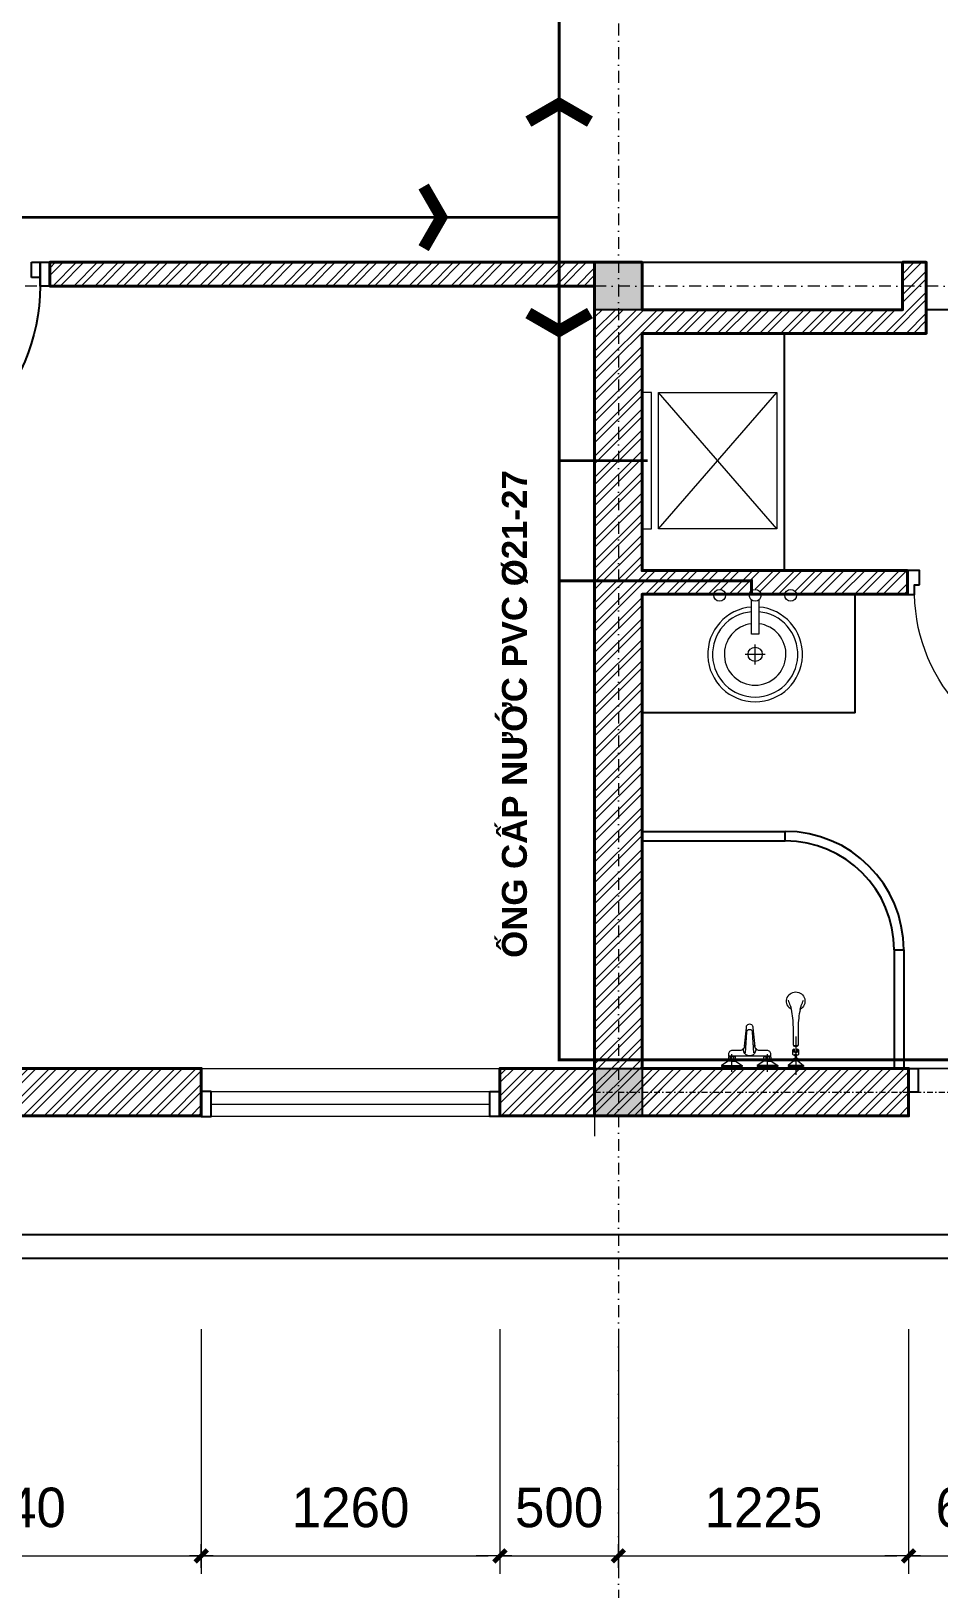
# Model space of a CAD drawing. Header units: millimetres. Extents: x 615730 to 2792744, y 139412 to 597571.
# Drawn here: x 706168 to 709999, y 265193 to 271763 of the extents above; entities that cross this region are included whole.
import ezdxf

# ---------------------------------------------------------------- set-up
doc = ezdxf.new("R2010")
doc.units = ezdxf.units.MM
doc.header["$MEASUREMENT"] = 0
doc.header["$PDMODE"] = 34
for name, pattern in [('DASHDOT', [1, 0.5, -0.25, 0, -0.25]), ('DASHED2', [0.375, 0.25, -0.125]), ('HIDDEN2', [0.1875, 0.125, -0.0625])]:
    doc.linetypes.add(name, pattern=pattern)
doc.layers.get('0').update_dxf_attribs({"lineweight": 5})
for name, color, linetype, lineweight in [('1L', 1, 'Continuous', 9), ('AN_CUA', 51, 'Continuous', 15), ('net dut', 6, 'DASHDOT', 40), ('NETNGOAITUONG', 1, 'Continuous', 40), ('NTHAY1', 61, 'Continuous', 25), ('TIM TRUC', 149, 'DASHDOT', 9), ('VATDUNG', 33, 'Continuous', 13), ('VLIEU', 250, 'Continuous', 9)]:
    doc.layers.add(name, color=color, linetype=linetype, lineweight=lineweight)
for name, color, linetype in [('CUA', 132, 'Continuous'), ('DOORS', 1, 'Continuous'), ('NET MANH', 252, 'Continuous'), ('NETCAT', 4, 'Continuous'), ('SWING', 7, 'Continuous'), ('THBI-VS', 1, 'Continuous'), ('VL', 155, 'Continuous')]:
    doc.layers.add(name, color=color, linetype=linetype)
doc.styles.get("Standard").update_dxf_attribs({"font": ''})
doc.styles.add('VNI-AVO', font='vni-roms.shx')
doc.styles.get('Standard').set_extended_font_data('VNI-Avo')
doc.dimstyles.new('1-50b', dxfattribs={"dimtxt": 167, "dimasz": 50, "dimexe": 75, "dimexo": 150, "dimgap": 120, "dimtad": 1, "dimdec": 0, "dimzin": 12, "dimtxsty": 'VNI-AVO', "dimblk": ']', "dimcen": 0, "dimdle": 50, "dimclrd": 252, "dimclre": 252, "dimclrt": 2, "dimadec": 0, "dimazin": 0, "dimtfac": 1, "dimtdec": 0, "dimtix": 1, "dimtmove": 2, "dimatfit": 0, "dimldrblk": 'OPEN90', "dimfxl": 1, "dimlwd": -1, "dimlwe": -1, "dimarcsym": 0})
pattern_1 = [(45, (27371.52, -23123.69), (-44.194174, 44.194174), []), (45, (27371.52, -23092.44), (-44.194174, 44.194174), [])]

# ---------------------------------------------------------------- blocks, each defined once
blk = doc.blocks.new('08PDRR02')
at = {"color": 0, "linetype": 'ByBlock'}
for p, q in [((1, 0), (0, 0)), ((0, 0), (0, -1)), ((1, -1), (1, 0)), ((0, -1), (1, -1))]:
    blk.add_line(p, q, dxfattribs=at)
blk = doc.blocks.new('08PDNB02')
at = {"color": 0, "linetype": 'ByBlock'}
for p, q in [((0, -1.62), (0, 1.62)), ((0, 1.62), (0.25, 1.62)), ((0.25, -1.62), (0.25, 1.62)), ((0.25, 0.38), (1.25, 0.38)), ((1.25, -0.55), (1.25, 2.75)), ((1.25, 2.75), (1.54, 2.75)), ((1.54, 2.75), (1.69, 2.59)), ((1.69, 2.59), (1.95, -0.13)), ((0.25, -1.62), (0, -1.62)), ((1.25, -0.38), (0.25, -0.38)), ((1.95, -0.55), (1.25, -0.55)), ((1.95, -0.13), (1.95, -0.55))]:
    blk.add_line(p, q, dxfattribs=at)
blk = doc.blocks.new('*U45')
at = {"layer": 'DOORS', "color": 0, "linetype": 'Continuous', "ltscale": 200}
for p, q in [((0, 15), (0, 55)), ((900, 15), (900, 55)), ((0, -25), (0, -55)), ((900, -25), (900, -55))]:
    blk.add_line(p, q, dxfattribs=at)
at = {"layer": 'SWING', "color": 1, "linetype": 'Continuous', "ltscale": 200}
blk.add_arc((0, 55), 900, 0, 90, dxfattribs=at)
at = {"layer": 'DOORS', "color": 0, "linetype": 'Continuous', "ltscale": 200, "xscale": 900, "yscale": 39.99999999999999, "rotation": 90}
blk.add_blockref('08PDRR02', (0, 55), dxfattribs=at)
at = {"layer": 'DOORS', "color": 8, "linetype": 'Continuous', "ltscale": 200, "xscale": 25.4, "yscale": 25.4, "zscale": 25.4, "rotation": 180}
blk.add_blockref('08PDNB02', (0, 895), dxfattribs=at)
at = {"layer": 'DOORS', "color": 8, "linetype": 'Continuous', "ltscale": 200, "xscale": 25.4, "yscale": -25.4, "zscale": 25.4}
blk.add_blockref('08PDNB02', (40, 895), dxfattribs=at)
at = {"layer": 'DOORS', "color": 0, "linetype": 'Continuous', "ltscale": 200, "xscale": 45, "yscale": 110}
for p in [(-45, 55), (900, 55)]:
    blk.add_blockref('08PDRR02', p, dxfattribs=at)
at = {"layer": 'DOORS', "color": 1, "linetype": 'Continuous', "ltscale": 200, "xscale": 39.99999999999999, "yscale": 69.99999999999999}
for p in [(0, 15), (860, 15)]:
    blk.add_blockref('08PDRR02', p, dxfattribs=at)
blk = doc.blocks.new('A$C15981CF1')
at = {"color": 8, "linetype": 'Continuous'}
for p, q in [((81, 101.2), (81, 598.8)), ((97.5, 611.2), (97.5, 88.8)), ((114.1, 101.2), (114.1, 598.7)), ((70.9, 60.7), (50.6, 60.7)), ((70.9, 40.5), (50.6, 40.5)), ((124.2, 60.7), (144.5, 60.7)), ((124.2, 40.5), (144.5, 40.5))]:
    blk.add_line(p, q, dxfattribs=at)
for points in [[(101.2, 740.5), (101.2, 801.3), (50.6, 801.3), (50.6, 700), (81, 700), (81, 740.5)], [(780, 740.5), (780, 801.3), (830.6, 801.3), (830.6, 700), (800.3, 700), (800.3, 740.5)], [(81, 598.8), (90.9, 598.8), (90.9, 611.2), (104.2, 611.2), (104.2, 598.7), (114.1, 598.7), (114.1, 700), (81, 700)], [(50.6, 30.4), (17.6, 21.8), (0, 20.2), (0, 81), (17.6, 79.4), (50.6, 70.9)], [(90.9, 88.8), (90.9, 101.2), (81, 101.2), (81, 0), (114.1, 0), (114.1, 101.3), (104.2, 101.3), (104.2, 88.8)], [(144.5, 30.4), (177.5, 21.8), (195.1, 20.2), (195.1, 81), (177.5, 79.4), (144.5, 70.9)]]:
    blk.add_lwpolyline(points, close=True, dxfattribs=at)
for points in [[(81, 78), (75.9, 78, 0.414214), (70.9, 72.9), (70.9, 29.7, 0.414214), (75.9, 24.6), (81, 24.6)], [(114.1, 78), (119.2, 78, -0.414214), (124.2, 72.9), (124.2, 29.7, -0.414214), (119.2, 24.6), (114.1, 24.6)]]:
    blk.add_lwpolyline(points, format="xyb", dxfattribs=at)
at = {"layer": '1L', "color": 8, "linetype": 'Continuous'}
for p, q in [((90.9, 611.2), (90.9, 88.8)), ((104.2, 611.2), (104.2, 88.8))]:
    blk.add_line(p, q, dxfattribs=at)
at = {"layer": '1L', "color": 8}
blk.add_arc((89.9, 710.1), 710.4, 271.94858, 359.18936, dxfattribs=at)
blk = doc.blocks.new('A$C1697067F')
at = {"layer": 'NETCAT', "color": 8, "linetype": 'Continuous'}
blk.add_blockref('A$C15981CF1', (0, 0), dxfattribs=at)
blk = doc.blocks.new('c2')
at = {"layer": 'VATDUNG'}
for p, q in [((-81319, -39599.8), (-81403.3, -39599.8)), ((-81361.1, -39557.6), (-81361.1, -39641.9))]:
    blk.add_line(p, q, dxfattribs=at)
blk.add_lwpolyline([(-81376.1, -39828.9), (-81376.1, -39684.4), (-81346.1, -39684.4), (-81346.1, -39828.9)], dxfattribs=at)
for centre, radius in [((-81361.1, -39599.8), 30), ((-81511.1, -39848.9), 25), ((-81361.1, -39848.9), 25), ((-81211.1, -39848.9), 25)]:
    blk.add_circle(centre, radius, dxfattribs=at)
for radius, start, end in [(200, 274.30122, 265.69878), (180, 274.78019, 265.21981), (130, 276.62581, 263.37419)]:
    blk.add_arc((-81361.1, -39599.8), radius, start, end, dxfattribs=at)
blk = doc.blocks.new('vtt2')
at = {"layer": 'VATDUNG'}
for p, q in [((-10.1, 0), (10.1, 0)), ((10.1, 0), (10.1, -10.1)), ((139.9, 0), (139.9, -10.1)), ((160.1, 0), (139.9, 0)), ((-43.6, -15.6), (-43.6, -11)), ((-43.6, -11), (43.6, -11)), ((-15.7, -33.5), (-43.6, -15.6)), ((-43.6, -15.6), (43.6, -15.6)), ((0, -33.5), (-15.7, -33.5)), ((-14.8, -50.8), (-14.8, -38.7)), ((-13, -36.7), (-13.6, -33.5)), ((-12.8, -36.7), (-9.6, -36.7)), ((10.1, -10.1), (-10.1, -10.1)), ((-9.1, -55.9), (-9.1, -52.7)), ((-6.9, -52.1), (-6.9, -37.3)), ((-4.3, -36.7), (4.3, -36.7)), ((4.3, -52.8), (-4.3, -52.8)), ((0, -33.5), (15.7, -33.5)), ((6.9, -52.1), (6.9, -37.3)), ((9.1, -55.9), (9.1, -52.7)), ((9.6, -36.7), (12.8, -36.7)), ((12.8, -52.8), (9.6, -52.8)), ((13, -36.7), (13.6, -33.5)), ((14.8, -38.7), (14.8, -50.8)), ((15.7, -33.5), (43.6, -15.6)), ((43.6, -15.6), (43.6, -11)), ((106.4, -15.6), (106.4, -11)), ((193.6, -11), (106.4, -11)), ((134.3, -33.5), (106.4, -15.6)), ((193.6, -15.6), (106.4, -15.6)), ((150, -33.5), (134.3, -33.5)), ((135.2, -38.7), (135.2, -50.8)), ((137, -36.7), (136.4, -33.5)), ((140.4, -36.7), (137.2, -36.7)), ((137.2, -52.8), (140.4, -52.8)), ((139.9, -10.1), (160.1, -10.1)), ((140.9, -55.9), (140.9, -52.7)), ((143.1, -52.1), (143.1, -37.3)), ((154.3, -36.7), (145.7, -36.7)), ((145.7, -52.8), (154.3, -52.8)), ((150, -33.5), (165.7, -33.5)), ((156.9, -52.1), (156.9, -37.3)), ((159.1, -55.9), (159.1, -52.7)), ((162.8, -36.7), (159.6, -36.7)), ((163, -36.7), (163.6, -33.5)), ((164.8, -50.8), (164.8, -38.7)), ((165.7, -33.5), (193.6, -15.6)), ((193.6, -15.6), (193.6, -11)), ((237.1, -15.3), (237.1, -11)), ((301.9, -11), (237.1, -11)), ((260.9, -34.8), (237.1, -15.3)), ((301.9, -15.3), (237.1, -15.3)), ((257, -65), (257, -78.4)), ((280.5, -36.6), (258.5, -36.6)), ((258.5, -43.3), (258.5, -36.6)), ((258.5, -43.3), (280.5, -43.3)), ((260.9, -34.8), (269.5, -34.8)), ((260.9, -45.1), (269.5, -45.1)), ((265.7, -59.9), (267.2, -47.3)), ((278.1, -34.8), (269.5, -34.8)), ((278.1, -45.1), (269.5, -45.1)), ((273.3, -59.9), (271.8, -47.3)), ((278.1, -34.8), (301.9, -15.3)), ((280.5, -43.3), (280.5, -36.6)), ((282, -65), (282, -78.4)), ((301.9, -15.3), (301.9, -11)), ((57.9, -68.1), (62.6, -155.9)), ((92.1, -68.1), (87.4, -155.9))]:
    blk.add_line(p, q, dxfattribs=at)
at = {"layer": 'VATDUNG', "linetype": 'Continuous'}
for p, q in [((0, 10.9), (0, -62.4)), ((150, 10.9), (150, -62.4)), ((269.5, -138.3), (269.5, 24)), ((259.5, -43.3), (259.5, -36.6)), ((260.5, -43.3), (260.5, -36.6)), ((261.5, -43.3), (261.5, -36.6)), ((262.5, -43.3), (262.5, -36.6)), ((263.5, -43.3), (263.5, -36.6)), ((264.5, -43.3), (264.5, -36.6)), ((265.5, -43.3), (265.5, -36.6)), ((266.5, -43.3), (266.5, -36.6)), ((267.5, -43.3), (267.5, -36.6)), ((268.5, -43.3), (268.5, -36.6)), ((269.5, -43.3), (269.5, -36.6)), ((270.5, -43.3), (270.5, -36.6)), ((271.5, -43.3), (271.5, -36.6)), ((272.5, -43.3), (272.5, -36.6)), ((273.5, -43.3), (273.5, -36.6)), ((274.5, -43.3), (274.5, -36.6)), ((275.5, -43.3), (275.5, -36.6)), ((276.5, -43.3), (276.5, -36.6)), ((277.5, -43.3), (277.5, -36.6)), ((278.5, -43.3), (278.5, -36.6)), ((279.5, -43.3), (279.5, -36.6)), ((262.9, -85.1), (262.9, -73.3)), ((276.1, -85.1), (276.1, -73.3))]:
    blk.add_line(p, q, dxfattribs=at)
at = {"layer": 'VATDUNG'}
for points in [[(-10.1, -10.1), (-10.1, 0)], [(160.1, -10.1), (160.1, 0)]]:
    blk.add_lwpolyline(points, dxfattribs=at)
for points in [[(-9.6, -52.8), (-12.8, -52.8, -0.414214), (-14.8, -50.8)], [(52.9, -94.7, -0.076151), (50, -87.5, 0.253452), (33.2, -78.4), (1.3, -78.4, -0.414214), (-14.7, -62.4), (-14.7, -55.9), (164.7, -55.9), (164.7, -62.4, -0.414214), (148.7, -78.4), (116.8, -78.4, 0.253452), (100, -87.5, -0.076151), (97.1, -94.7)], [(159.6, -52.8), (162.8, -52.8, 0.414214), (164.8, -50.8)], [(266, -57.5, 0.018576), (264.5, -57.8, 0.076901), (260.7, -59.4, 0.107156), (257.9, -62.2, 0.146395), (257, -65, 0.146395)], [(282, -65, 0.146395), (281.1, -62.2, 0.107156), (278.3, -59.4, 0.076901), (274.5, -57.8, 0.018576), (273, -57.5, 0.063925)], [(53.1, -96.3), (61.4, -174.7, 1.184895), (88.6, -174.7), (97, -94.9)], [(261.6, -99.8, 0.24616), (259.5, -102.6), (259.5, -176.9, -0.04738), (251, -252.2, 3.957386), (288, -252.2, -0.04738), (279.5, -176.9), (279.5, -102.6, 0.182299), (278.2, -100.3, 0.036518), (277.4, -96.9, 0.144549), (261.6, -96.9, 0.036518), (260.8, -100.3)], [(269.5, -70.5, 0.063925), (264.5, -71.2, 0.076901), (260.7, -72.8, 0.107156), (257.9, -75.6, 0.146395), (257, -78.4, 0.146395), (257.9, -81.2, 0.107156), (260.7, -83.9, 0.045668), (262.9, -85.1, 0.063925)], [(276.1, -85.1, 0.045668), (278.3, -83.9, 0.107156), (281.1, -81.2, 0.146395), (282, -78.4, 0.146395), (281.1, -75.6, 0.107156), (278.3, -72.8, 0.076901), (274.5, -71.2, 0.063925), (269.5, -70.5, 0.063925)]]:
    blk.add_lwpolyline(points, format="xyb", dxfattribs=at)
at = {"layer": 'VATDUNG', "linetype": 'Continuous'}
for points in [[(269.5, -72, 0.063925), (264.9, -72.6, 0.076901), (261.5, -74.1, 0.107156), (259.1, -76.4, 0.146395), (258.5, -78.4, 0.146395), (259.1, -80.3, 0.107156), (261.5, -82.7, 0.033209), (262.9, -83.4, 0.063925)], [(276.1, -83.4, 0.033209), (277.5, -82.7, 0.107156), (279.9, -80.3, 0.146395), (280.5, -78.4, 0.146395), (279.9, -76.4, 0.107156), (277.5, -74.1, 0.076901), (274.1, -72.6, 0.063925), (269.5, -72, 0.063925)]]:
    blk.add_lwpolyline(points, format="xyb", dxfattribs=at)
at = {"layer": 'VATDUNG'}
for centre, radius, start, end in [((-12.8, -38.7), 2, 90, 180), ((-22.8, -97.2), 61.9, 75.17338, 77.7048), ((-22.8, 7.7), 61.9, 282.2952, 284.82662), ((8.9, -97.2), 61.9, 102.2952, 104.82662), ((8.9, 7.7), 61.9, 255.17338, 257.7048), ((-8.9, -97.2), 61.9, 75.17338, 77.7048), ((-8.9, 7.7), 61.9, 282.2952, 284.82662), ((22.8, -97.2), 61.9, 102.2952, 104.82662), ((22.8, 7.7), 61.9, 255.17338, 257.7048), ((12.8, -38.7), 2, 0, 90), ((12.8, -50.8), 2, 270, 0), ((75, -81.6), 25.7, 346.81476, 193.18524), ((137.2, -38.7), 2, 90, 180), ((137.2, -50.8), 2, 180, 270), ((127.2, -97.2), 61.9, 75.17338, 77.7048), ((127.2, 7.7), 61.9, 282.2952, 284.82662), ((158.9, -97.2), 61.9, 102.2952, 104.82662), ((158.9, 7.7), 61.9, 255.17338, 257.7048), ((141.1, -97.2), 61.9, 75.17338, 77.7048), ((141.1, 7.7), 61.9, 282.2952, 284.82662), ((172.8, -97.2), 61.9, 102.2952, 104.82662), ((172.8, 7.7), 61.9, 255.17338, 257.7048), ((162.8, -38.7), 2, 0, 90), ((261.3, -36.3), 1.64, 104.04866, 187.50649), ((261.3, -43.6), 1.64, 172.49351, 255.95134), ((269.1, -43.3), 4.42, 204.18155, 274.5789), ((268, -60.2), 2.4, 173.05359, 247.30921), ((269.5, -56.7), 6.2, 247.30921, 292.69079), ((269.9, -43.3), 4.42, 265.4211, 335.81845), ((271, -60.2), 2.4, 292.69079, 6.94641), ((277.7, -36.3), 1.64, 352.49351, 75.95134), ((277.7, -43.6), 1.64, 284.04866, 7.50649), ((75, -81.6), 25.7, 210.60404, 233.59857), ((33.2, -98.4), 20, 6.01469, 10.67815), ((75, -81.6), 25.7, 306.40143, 329.39596), ((116.8, -98.4), 20, 169.32185, 173.98531), ((269.5, -126.6), 28, 73.54982, 106.45018), ((275.8, -103.2), 3.78, 49.83614, 63.82585), ((75, -155.3), 12.4, 183.07101, 356.92899), ((31.2, -193.6), 227.5, 340.69292, 344.59806), ((-141.1, -169.6), 400.7, 347.84108, 348.1128), ((680.1, -169.6), 400.7, 191.8872, 192.15892), ((507.8, -193.6), 227.5, 195.40194, 199.30708), ((-23251, 9104.2), 25297.4, 338.19981, 338.25273), ((23790, 9104.2), 25297.4, 201.74727, 201.80019)]:
    blk.add_arc(centre, radius, start, end, dxfattribs=at)
blk = doc.blocks.new(']')
for p, q in [((1, 0), (-1, 0)), ((0, 1), (0, -1))]:
    blk.add_line(p, q)
at = {"color": 9, "const_width": 0.4}
blk.add_lwpolyline([(-0.51, -0.51), (0.51, 0.51)], dxfattribs=at)
blk = doc.blocks.new('*D1411')
at = {"layer": 'DEFPOINTS', "color": 0, "ltscale": 10, "transparency": 16777216}
for p in [(705246.6, 266437.9), (706886.4, 266437.9), (706886.4, 265332.1)]:
    blk.add_point(p, dxfattribs=at)
at = {"layer": 'VLIEU', "color": 252, "ltscale": 10, "transparency": 16777216}
for p, q in [((705246.6, 266287.9), (705246.6, 265257.1)), ((706886.4, 266287.9), (706886.4, 265257.1)), ((705296.6, 265332.1), (706836.4, 265332.1))]:
    blk.add_line(p, q, dxfattribs=at)
at = {"layer": 'VLIEU', "color": 252, "ltscale": 10, "transparency": 16777216, "xscale": 50, "yscale": 50, "zscale": 50, "rotation": 180}
blk.add_blockref(']', (705246.6, 265332.1), dxfattribs=at)
at = {"layer": 'VLIEU', "color": 252, "ltscale": 10, "transparency": 16777216, "xscale": 50, "yscale": 50, "zscale": 50}
blk.add_blockref(']', (706886.4, 265332.1), dxfattribs=at)
at = {"layer": 'VLIEU', "color": 2, "ltscale": 10, "transparency": 16777216, "insert": (706066.5, 265535.6), "char_height": 167, "attachment_point": 5, "style": 'VNI-AVO'}
blk.add_mtext('1640', dxfattribs=at)
blk = doc.blocks.new('_Open90')
at = {"color": 0, "linetype": 'ByBlock', "lineweight": -2}
for p, q in [((0, 0), (-1, 0)), ((-0.5, 0.5), (0, 0)), ((0, 0), (-0.5, -0.5))]:
    blk.add_line(p, q, dxfattribs=at)
blk = doc.blocks.new('*D1412')
at = {"layer": 'DEFPOINTS', "color": 0, "ltscale": 10, "transparency": 16777216}
for p in [(706886.4, 266437.9), (708146.4, 266437.9), (708146.4, 265332.1)]:
    blk.add_point(p, dxfattribs=at)
at = {"layer": 'VLIEU', "color": 252, "ltscale": 10, "transparency": 16777216}
for p, q in [((706886.4, 266287.9), (706886.4, 265257.1)), ((708146.4, 266287.9), (708146.4, 265257.1)), ((706936.4, 265332.1), (708096.4, 265332.1))]:
    blk.add_line(p, q, dxfattribs=at)
at = {"layer": 'VLIEU', "color": 252, "ltscale": 10, "transparency": 16777216, "xscale": 50, "yscale": 50, "zscale": 50, "rotation": 180}
blk.add_blockref(']', (706886.4, 265332.1), dxfattribs=at)
at = {"layer": 'VLIEU', "color": 252, "ltscale": 10, "transparency": 16777216, "xscale": 50, "yscale": 50, "zscale": 50}
blk.add_blockref(']', (708146.4, 265332.1), dxfattribs=at)
at = {"layer": 'VLIEU', "color": 2, "ltscale": 10, "transparency": 16777216, "insert": (707516.4, 265535.6), "char_height": 167, "attachment_point": 5, "style": 'VNI-AVO'}
blk.add_mtext('1260', dxfattribs=at)
blk = doc.blocks.new('*D1413')
at = {"layer": 'DEFPOINTS', "color": 0, "ltscale": 10, "transparency": 16777216}
for p in [(708146.4, 266437.9), (708646.4, 266437.9), (708646.4, 265332.1)]:
    blk.add_point(p, dxfattribs=at)
at = {"layer": 'VLIEU', "color": 252, "ltscale": 10, "transparency": 16777216}
for p, q in [((708146.4, 266287.9), (708146.4, 265257.1)), ((708646.4, 266287.9), (708646.4, 265257.1)), ((708096.4, 265332.1), (708046.4, 265332.1)), ((708146.4, 265332.1), (708646.4, 265332.1)), ((708696.4, 265332.1), (708746.4, 265332.1))]:
    blk.add_line(p, q, dxfattribs=at)
at = {"layer": 'VLIEU', "color": 252, "ltscale": 10, "transparency": 16777216, "xscale": 50, "yscale": 50, "zscale": 50}
blk.add_blockref(']', (708146.4, 265332.1), dxfattribs=at)
at = {"layer": 'VLIEU', "color": 252, "ltscale": 10, "transparency": 16777216, "xscale": 50, "yscale": 50, "zscale": 50, "rotation": 180}
blk.add_blockref(']', (708646.4, 265332.1), dxfattribs=at)
at = {"layer": 'VLIEU', "color": 2, "ltscale": 10, "transparency": 16777216, "insert": (708396.4, 265535.6), "char_height": 167, "attachment_point": 5, "style": 'VNI-AVO'}
blk.add_mtext('500', dxfattribs=at)
blk = doc.blocks.new('*D1414')
at = {"layer": 'DEFPOINTS', "color": 0, "ltscale": 10, "transparency": 16777216}
for p in [(708646.4, 266437.9), (709871.4, 266437.9), (709871.4, 265332.1)]:
    blk.add_point(p, dxfattribs=at)
at = {"layer": 'VLIEU', "color": 252, "ltscale": 10, "transparency": 16777216}
for p, q in [((708646.4, 266287.9), (708646.4, 265257.1)), ((709871.4, 266287.9), (709871.4, 265257.1)), ((708696.4, 265332.1), (709821.4, 265332.1))]:
    blk.add_line(p, q, dxfattribs=at)
at = {"layer": 'VLIEU', "color": 252, "ltscale": 10, "transparency": 16777216, "xscale": 50, "yscale": 50, "zscale": 50, "rotation": 180}
blk.add_blockref(']', (708646.4, 265332.1), dxfattribs=at)
at = {"layer": 'VLIEU', "color": 252, "ltscale": 10, "transparency": 16777216, "xscale": 50, "yscale": 50, "zscale": 50}
blk.add_blockref(']', (709871.4, 265332.1), dxfattribs=at)
at = {"layer": 'VLIEU', "color": 2, "ltscale": 10, "transparency": 16777216, "insert": (709258.9, 265535.6), "char_height": 167, "attachment_point": 5, "style": 'VNI-AVO'}
blk.add_mtext('1225', dxfattribs=at)
blk = doc.blocks.new('*D1415')
at = {"layer": 'DEFPOINTS', "color": 0, "ltscale": 10, "transparency": 16777216}
for p in [(709871.4, 266437.9), (710471.4, 266437.9), (710471.4, 265332.1)]:
    blk.add_point(p, dxfattribs=at)
at = {"layer": 'VLIEU', "color": 252, "ltscale": 10, "transparency": 16777216}
for p, q in [((709871.4, 266287.9), (709871.4, 265257.1)), ((710471.4, 266287.9), (710471.4, 265257.1)), ((709821.4, 265332.1), (709771.4, 265332.1)), ((709871.4, 265332.1), (710471.4, 265332.1)), ((710521.4, 265332.1), (710571.4, 265332.1))]:
    blk.add_line(p, q, dxfattribs=at)
at = {"layer": 'VLIEU', "color": 252, "ltscale": 10, "transparency": 16777216, "xscale": 50, "yscale": 50, "zscale": 50}
blk.add_blockref(']', (709871.4, 265332.1), dxfattribs=at)
at = {"layer": 'VLIEU', "color": 252, "ltscale": 10, "transparency": 16777216, "xscale": 50, "yscale": 50, "zscale": 50, "rotation": 180}
blk.add_blockref(']', (710471.4, 265332.1), dxfattribs=at)
at = {"layer": 'VLIEU', "color": 2, "ltscale": 10, "transparency": 16777216, "insert": (710171.4, 265535.6), "char_height": 167, "attachment_point": 5, "style": 'VNI-AVO'}
blk.add_mtext('600', dxfattribs=at)

msp = doc.modelspace()

# ---------------------------------------------------------------- hatches: boundary and pattern name
at = {"layer": 'VLIEU', "ltscale": 10}
h = msp.add_hatch(dxfattribs=at)
h.set_pattern_fill('STEEL', color=256, scale=500, style=0)
h.set_pattern_definition(pattern_1)
h.paths.add_polyline_path([(708546.4, 270787.9), (706246.6, 270787.9), (706246.6, 270687.9), (708546.4, 270687.9)])
h.paths.add_polyline_path([(708746.4, 270487.9), (709946, 270487.9), (709946, 270787.9), (709846, 270787.9), (709846, 270587.9), (708746.4, 270587.9), (708746.4, 270587.9), (708546.4, 270587.9), (708546.4, 267387.9), (708146.4, 267387.9), (708146.4, 267187.9), (709871.4, 267187.9), (709871.4, 267387.9), (708946.4, 267387.9), (708746.4, 267387.9), (708746.4, 269387.9), (709049.1, 269387.9, -0.84099), (709098.4, 269387.9), (709199.1, 269387.9, -0.84099), (709248.4, 269387.9), (709349.1, 269387.9, -0.84099), (709398.4, 269387.9), (709866.4, 269387.9), (709866.4, 269487.9), (708746.4, 269487.9), (708746.4, 269663.1), (708746.4, 269663.1), (708746.4, 270239.1), (708746.4, 270239.1)])
h = msp.add_hatch(dxfattribs=at)
h.set_pattern_fill('STEEL', color=256, scale=500, style=0)
h.set_pattern_definition([(45, (27371.52, -22078.86), (-44.194174, 44.194174), []), (45, (27371.52, -22047.61), (-44.194174, 44.194174), [])])
h.paths.add_polyline_path([(706886.4, 267387.9), (705246.6, 267387.9), (705246.6, 267187.9), (706886.4, 267187.9)])
h = msp.add_hatch(dxfattribs=at)
h.set_pattern_fill('STEEL', color=256, scale=500, style=0)
h.set_pattern_definition(pattern_1)
h.paths.add_polyline_path([(709871.4, 267387.9), (709285.6, 267387.9), (709285.6, 267385.1), (709265.4, 267385.1), (709265.4, 267387.9), (709135.6, 267387.9), (709135.6, 267385.1), (709115.4, 267385.1), (709115.4, 267387.9), (708946.4, 267387.9), (708746.4, 267387.9), (708746.4, 267187.9), (709871.4, 267187.9)])
h.paths.add_polyline_path([(708546.4, 267387.9), (708146.4, 267387.9), (708146.4, 267290.9), (708146.4, 267290.9), (708146.4, 267187.9), (708546.4, 267187.9)])

# ---------------------------------------------------------------- linework, layer by layer
at = {"layer": 'AN_CUA', "ltscale": 2}
for p, q in [((710431.4, 267387.9), (709911.4, 267387.9)), ((710431.4, 267386.9), (709911.4, 267386.9))]:
    msp.add_line(p, q, dxfattribs=at)
at = {"layer": 'CUA', "color": 3}
msp.add_lwpolyline([(709871.4, 267387.9), (709911.4, 267387.9), (709911.4, 267287.9), (709871.4, 267287.9)], close=True, dxfattribs=at)
at = {"layer": 'CUA'}
for points in [[(706928.7, 267290.9), (706886.4, 267290.9), (706886.4, 267185.2), (706928.7, 267185.2), (706928.7, 267290.9)], [(708104.2, 267290.9), (708146.4, 267290.9), (708146.4, 267185.2), (708104.2, 267185.2), (708104.2, 267290.9)]]:
    msp.add_lwpolyline(points, dxfattribs=at)
at = {"layer": 'net dut', "linetype": 'HIDDEN2', "ltscale": 400, "const_width": 12.1, "elevation": 126.9}
for points in [[(708396.6, 270977.5), (708396.6, 275679), (708396.6, 275679)], [(700578.4, 270977.5), (708396.6, 270977.5), (708396.6, 267424.4), (710250.2, 267424.4), (710250.2, 267549)], [(708770.8, 269951.1), (708396.6, 269951.1)], [(709208.1, 269383.6), (709208.1, 269444.3), (708396.6, 269444.3)]]:
    msp.add_lwpolyline(points, dxfattribs=at)
at = {"layer": 'net dut', "color": 9, "linetype": 'DASHED2', "elevation": 126.9}
for points in [[(708266.7, 271381.2, 50, 50, 0), (708396.6, 271456.2, 50, 50, 0), (708526.5, 271381.2, 50, 50, 0), (708396.6, 271456.2, 0, 0, 0), (708396.6, 271333.7, 0, 0, 0)], [(707824.7, 271107.4, 50, 50, 0), (707899.7, 270977.5, 50, 50, 0), (707824.7, 270847.6, 50, 50, 0), (707899.7, 270977.5, 0, 0, 0), (707777.2, 270977.5, 0, 0, 0)], [(708266.7, 270573.9, 50, 50, 0), (708396.6, 270498.9, 50, 50, 0), (708526.5, 270573.9, 50, 50, 0), (708396.6, 270498.9, 0, 0, 0), (708396.6, 270621.3, 0, 0, 0)]]:
    msp.add_lwpolyline(points, format="xyseb", dxfattribs=at)
at = {"layer": 'NET MANH'}
for points in [[(708546.4, 270787.9), (708746.4, 270787.9), (708746.4, 270587.9), (708546.4, 270587.9)], [(708546.4, 267387.9), (708746.4, 267387.9), (708746.4, 267187.9), (708546.4, 267187.9)]]:
    msp.add_lwpolyline(points, close=True, dxfattribs=at)
for points in [[(708546.4, 270587.9), (708746.4, 270587.9), (708546.4, 270787.9), (708746.4, 270787.9)], [(708546.4, 267187.9), (708746.4, 267187.9), (708546.4, 267387.9), (708746.4, 267387.9)]]:
    msp.add_solid(points, dxfattribs=at)
at = {"layer": 'NETNGOAITUONG'}
for p, q in [((708546.4, 270787.9), (708546.4, 270587.9)), ((708746.4, 269387.9), (708746.4, 267387.9)), ((708546.4, 267387.9), (708546.4, 267187.9)), ((709871.4, 267387.9), (709871.4, 267287.9))]:
    msp.add_line(p, q, dxfattribs=at)
for points in [[(708146.4, 267187.9), (709871.4, 267187.9), (709871.4, 267187.9), (709871.4, 267187.9), (709871.4, 267187.9), (709871.4, 267187.9), (709871.4, 267387.9), (708946.4, 267387.9), (708746.4, 267387.9), (708746.4, 269387.9), (709866.4, 269387.9), (709866.4, 269487.9), (708746.4, 269487.9), (708746.4, 270487.9), (709946, 270487.9), (709946, 270787.9), (709846, 270787.9), (709846, 270587.9), (708746.4, 270587.9), (708746.4, 270787.9), (706246.6, 270787.9), (706246.6, 270687.9), (708546.4, 270687.9), (708546.4, 267387.9), (708146.4, 267387.9), (708146.4, 267187.9)], [(705046.6, 267387.9), (705046.6, 267187.9), (705046.6, 267187.9), (706886.4, 267187.9), (706886.4, 267387.9), (705246.6, 267387.9), (705246.6, 268937.9), (705246.6, 268937.9), (705246.6, 270487.8)]]:
    msp.add_lwpolyline(points, dxfattribs=at)
at = {"layer": 'TIM TRUC', "ltscale": 100}
for p, q in [((708646.4, 279202.4), (708646.4, 264691.1)), ((713900.6, 270687.9), (701146.6, 270687.9))]:
    msp.add_line(p, q, dxfattribs=at)
at = {"layer": 'TIM TRUC', "ltscale": 50}
msp.add_line((708546.4, 267287.9), (713501.4, 267287.9), dxfattribs=at)
at = {"layer": 'VATDUNG'}
for p, q in [((709315.4, 269663.1), (708816.4, 270239.1)), ((708816.4, 269663.1), (709315.4, 270239.1))]:
    msp.add_line(p, q, dxfattribs=at)
for points in [[(708786.4, 269663.1), (708786.4, 270239.1), (708746.4, 270239.1), (708746.4, 269663.1)], [(708816.4, 269663.1), (708816.4, 270239.1), (709315.4, 270239.1), (709315.4, 269663.1)]]:
    msp.add_lwpolyline(points, close=True, dxfattribs=at)
at = {"layer": 'VL', "ltscale": 10}
for p, q in [((708746.4, 270787.9), (709846, 270787.9)), ((711846.4, 270587.9), (709946, 270587.9)), ((709346.2, 270487.9), (709346.2, 269487.9)), ((709645.4, 268887.9), (709645.4, 269388.5)), ((709645.4, 268887.9), (708746.4, 268887.9)), ((708746.4, 268387.9), (709350.5, 268387.9)), ((709350.5, 268347.9), (709350.5, 268387.9)), ((708746.4, 268347.9), (709350.5, 268347.9)), ((709810.5, 267887.9), (709810.5, 267387.9)), ((709810.5, 267887.9), (709850.5, 267887.9)), ((709850.5, 267887.9), (709850.5, 267387.9)), ((705246.6, 266687.9), (713137.4, 266687.9)), ((705246.6, 266587.9), (713133, 266587.9))]:
    msp.add_line(p, q, dxfattribs=at)
for radius in [500, 460]:
    msp.add_arc((709350.5, 267887.9), radius, 0, 90, dxfattribs=at)
at = {"layer": 'VLIEU', "ltscale": 10}
for p, q in [((706886.4, 267387.9), (708146.4, 267387.9)), ((706928.7, 267238), (708104.2, 267238)), ((708546.4, 267187.9, 280), (708546.4, 267102.4, 280))]:
    msp.add_line(p, q, dxfattribs=at)
msp.add_lwpolyline([(706928.7, 267290.9), (708104.2, 267290.9), (708104.2, 267185.2), (706928.7, 267185.2)], close=True, dxfattribs=at)

# ---------------------------------------------------------------- block references
at = {"layer": 'NETCAT', "linetype": 'Continuous', "xscale": -1}
msp.add_blockref('A$C1697067F', (710697, 268686.6), dxfattribs=at)
at = {"layer": 'NTHAY1', "xscale": -0.9090857494156808, "yscale": 0.9090857494156808, "zscale": 0.9090857494239059, "rotation": 180}
msp.add_blockref('*U45', (705387.5, 270737.9), dxfattribs=at)
at = {"layer": 'THBI-VS', "rotation": 180}
msp.add_blockref('c2', (627862.6, 229534.7), dxfattribs=at)
at = {"layer": 'THBI-VS', "xscale": -1, "rotation": 180}
msp.add_blockref('vtt2', (709125.5, 267385.1), dxfattribs=at)

# ---------------------------------------------------------------- texts
at = {"insert": (708155.2, 267854.3, 126.9), "char_height": 77.616, "width": 8881.452, "attachment_point": 1, "rotation": 90}
msp.add_mtext('{\\fArial|b1|i0|c0|p34;\\H1.353x;ỐNG CẤP NƯỚC PVC %%C21-27}', dxfattribs=at)

# ---------------------------------------------------------------- dimensions: what is measured, and where the dimension line sits
at = {"layer": 'VLIEU', "ltscale": 10}
for base, p1, p2, picture, middle in [((706886.4, 265332.1), (705246.6, 266437.9), (706886.4, 266437.9), '*D1411', (706066.5, 265535.6)), ((708146.4, 265332.1), (706886.4, 266437.9), (708146.4, 266437.9), '*D1412', (707516.4, 265535.6)), ((708646.4, 265332.1), (708146.4, 266437.9), (708646.4, 266437.9), '*D1413', (708396.4, 265535.6)), ((709871.4, 265332.1), (708646.4, 266437.9), (709871.4, 266437.9), '*D1414', (709258.9, 265535.6)), ((710471.4, 265332.1), (709871.4, 266437.9), (710471.4, 266437.9), '*D1415', (710171.4, 265535.6))]:
    dim = msp.add_linear_dim(base=base, p1=p1, p2=p2, dimstyle='1-50b', override={"dimfxl": 2}, dxfattribs=at)
    dim.commit()
    dim.dimension.update_dxf_attribs({"geometry": picture, "text_midpoint": middle})

doc.saveas('drawing.dxf')
